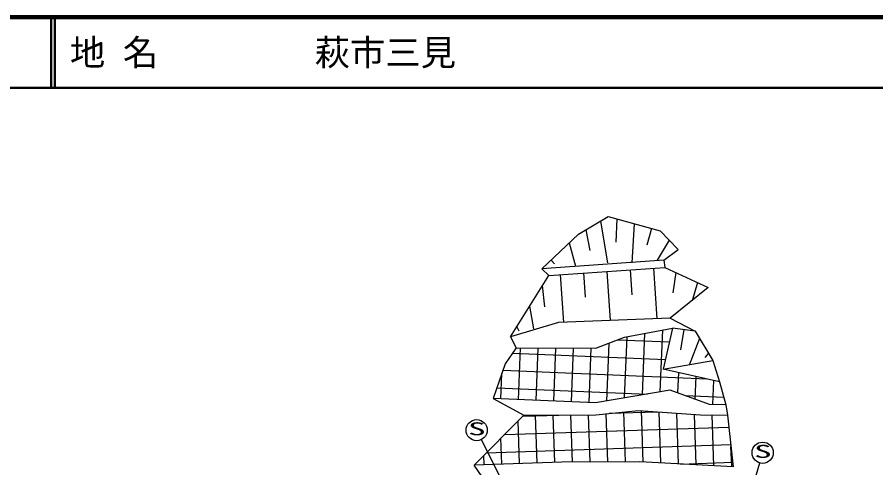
# Model space of a CAD drawing. Units: millimetres, scale not verified. Extents: x 40000 to 680000, y 20000 to 380000.
# Drawn here: x 362918 to 484440, y 316265 to 380000 of the extents above; entities that cross this region are included whole.
import ezdxf
from ezdxf.enums import TextEntityAlignment as Align

# ---------------------------------------------------------------- set-up
doc = ezdxf.new("R2010")
doc.units = ezdxf.units.MM
doc.header["$LTSCALE"] = 1000
for name, color, linetype, lineweight in [('M-BGD', 7, 'Continuous', 25), ('M-STR-STRC', 7, 'Continuous', 25), ('M-TTL', 2, 'Continuous', 140), ('M-TTL-LINE', 7, 'Continuous', 50)]:
    doc.layers.add(name, color=color, linetype=linetype, lineweight=lineweight)
doc.layers.add('M-TTL-TXT', color=7, linetype='Continuous')
doc.styles.add('ＭＳ ゴシック', font='')
doc.styles.get('ＭＳ ゴシック').set_extended_font_data('MS Gothic')

msp = doc.modelspace()

# ---------------------------------------------------------------- hatches: boundary and pattern name
at = {"layer": 'M-BGD'}
h = msp.add_hatch(dxfattribs=at)
h.set_pattern_fill('USER', color=256, style=0, pattern_type=2)
h.set_pattern_definition([(177.596, (448594, 319335), (-104.87, -2497.8), []), (87.596, (448594, 319335), (-2497.8, 104.87), [])])
h.paths.add_polyline_path([(433545, 333214), (444835, 333168), (448866, 334737), (455654, 336026), (454354, 330226), (462321, 328446), (463235, 325181), (460879, 325218), (455327, 327256), (444781, 325443), (430276, 326052), (431993, 330987)])
h = msp.add_hatch(dxfattribs=at)
h.set_pattern_fill('USER', color=256, style=0, pattern_type=2)
h.set_pattern_definition([(181.909, (438947, 318709), (83.27, -2498.61), []), (91.909, (438947, 318709), (-2498.61, -83.27), [])])
h.paths.add_polyline_path([(427600, 316639), (434623, 323692), (444835, 323780), (450836, 324392), (459649, 323750), (463449, 323734), (464264, 316418), (451039, 317103), (439982, 317051)])

# ---------------------------------------------------------------- linework, layer by layer
for p, q in [((447773, 351458), (447630, 348193)), ((445493, 351172), (446472, 345278)), ((450234, 350787), (449901, 345278)), ((452695, 350116), (452054, 347764)), ((443394, 349927), (443943, 346993)), ((441056, 348078), (441929, 344764)), ((455198, 348471), (453502, 345621)), ((454447, 345629), (456471, 347162)), ((454447, 345629), (437189, 344396)), ((438478, 345623), (438984, 345092)), ((454447, 345629), (454601, 344614)), ((437189, 344396), (438141, 343486)), ((446371, 344050), (446848, 337094)), ((449663, 344275), (449905, 340748)), ((452955, 344501), (453445, 337348)), ((439787, 343599), (440250, 336839)), ((443079, 343824), (443314, 340395)), ((456134, 343902), (455716, 341001)), ((437239, 342034), (437557, 339020)), ((459201, 342479), (458431, 339878)), ((435436, 339130), (436014, 335934)), ((455328, 337421), (458867, 335598)), ((433633, 336227), (433913, 335634)), ((457260, 335812), (456781, 332949)), ((458867, 335598), (461389, 331445)), ((432731, 334775), (433545, 333214)), ((459497, 334560), (458035, 330806)), ((460759, 332483), (460259, 331857)), ((454354, 330226), (461389, 331445)), ((462321, 328446), (463235, 325181)), ((463235, 325181), (463449, 323734)), ((463449, 323734), (464264, 316418))]:
    msp.add_line(p, q, dxfattribs=at)
for points in [[(437189, 344396), (442345, 349305), (446543, 351794), (453926, 349780), (456471, 347162)], [(432731, 334775), (438141, 343486), (454601, 344614)], [(454601, 344614), (460734, 341767), (455328, 337421)], [(455328, 337421), (439540, 336812), (432731, 334775)], [(433545, 333214), (444835, 333169), (448866, 334737), (455654, 336026)], [(458867, 335598), (455654, 336026), (454354, 330226)], [(433545, 333214), (431993, 330987), (430276, 326052)], [(461389, 331445), (462321, 328446), (454354, 330226)], [(463235, 325181), (460879, 325218), (455327, 327256), (444781, 325443), (430276, 326052), (434623, 323692)], [(429882, 308443), (428719, 314977), (427600, 316639), (434623, 323692), (444835, 323780), (450836, 324392), (459649, 323750), (463449, 323734)], [(464264, 316418), (451039, 317103), (439982, 317051), (427600, 316639)]]:
    msp.add_lwpolyline(points, dxfattribs=at)
at = {"layer": 'M-STR-STRC'}
for p, q in [((444622, 288275), (428626, 320249)), ((459570, 288222), (468004, 316959))]:
    msp.add_line(p, q, dxfattribs=at)
for centre in [(427955, 321590), (468427, 318398)]:
    msp.add_circle(centre, 1500, dxfattribs=at)
at = {"layer": 'M-TTL'}
msp.add_line((680000, 380000), (40000, 380000), dxfattribs=at)
at = {"layer": 'M-TTL-LINE'}
for p, q in [((367750, 380000), (367750, 370000)), ((368250, 380000), (368250, 370000)), ((40000, 370000), (680000, 370000))]:
    msp.add_line(p, q, dxfattribs=at)

# ---------------------------------------------------------------- texts
at = {"layer": 'M-STR-STRC', "style": 'ＭＳ ゴシック', "width": 2}
for p in [(426730, 320317), (467202, 317125)]:
    msp.add_text('S', height=1833, dxfattribs=at).set_placement(p, align=Align.BOTTOM_LEFT)
at = {"layer": 'M-TTL-TXT', "style": 'ＭＳ ゴシック'}
for s, p in [('地 名', (370380, 375000)), ('萩市三見', (405024, 375000))]:
    msp.add_text(s, height=3666, dxfattribs=at).set_placement(p, align=Align.MIDDLE_LEFT)

doc.saveas('drawing.dxf')
